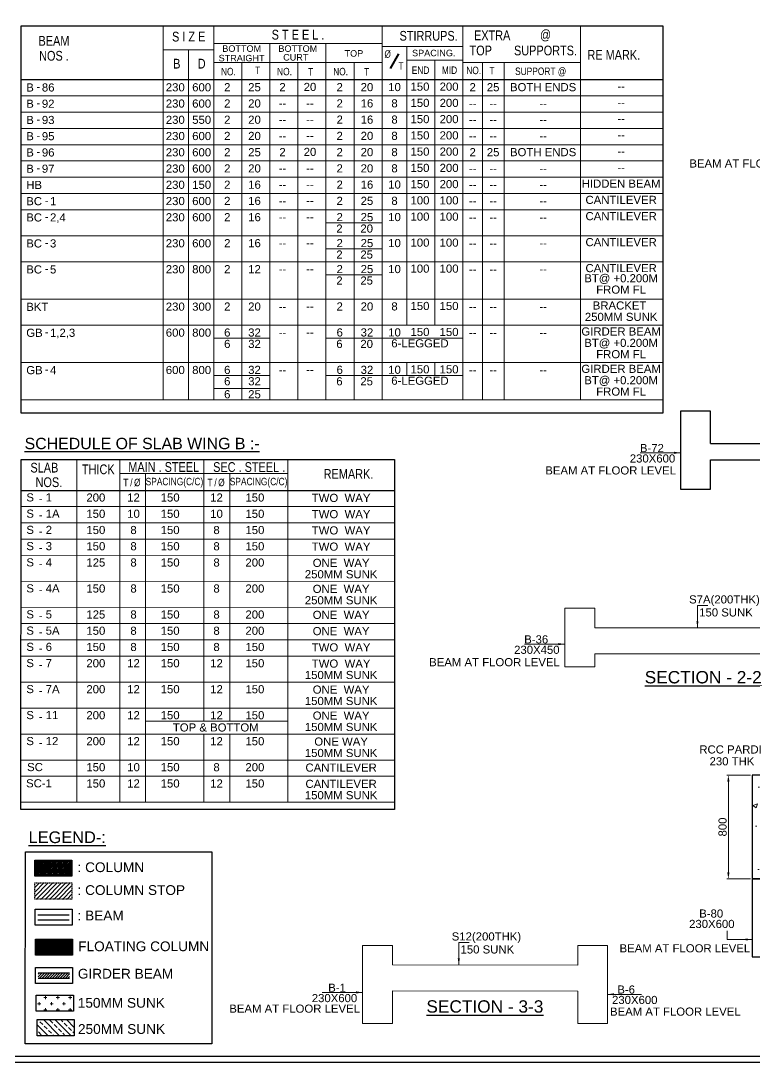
# Model space of a CAD drawing. Header units: millimetres. Extents: x 35733 to 152955, y -156650 to 54280.
# Drawn here: x 68328 to 90878, y 0 to 32048 of the extents above; entities that cross this region are included whole.
import ezdxf
from ezdxf.enums import TextEntityAlignment as Align

# ---------------------------------------------------------------- set-up
doc = ezdxf.new("R2010")
doc.units = ezdxf.units.MM
doc.header["$LTSCALE"] = 100
doc.linetypes.add('Hidden', pattern=[4, 2, -2])
for name, color, linetype, lineweight in [('300mm SUNK', 251, 'Continuous', 9), ('BEAM', 191, 'Continuous', 20), ('COL HATCH', 67, 'Continuous', 25), ('COLUMN', 84, 'Continuous', 30), ('CONCRETE', 7, 'Continuous', 20), ('DIM', 8, 'Continuous', 13), ('DONUT', 2, 'Continuous', 20), ('GIRDER BEAM', 4, 'Continuous', 30), ('HATCH', 251, 'Continuous', 9), ('LINE- 1', 7, 'Continuous', 25), ('LINE- 2', 35, 'Continuous', 13), ('MAIN TEXT', 6, 'Continuous', 25), ('P.C.C HATCH', 8, 'Continuous', 20), ('REINF', 4, 'Continuous', 30), ('SUNK', 251, 'Continuous', 0), ('TEXT', 255, 'Continuous', 25), ('TXT', 7, 'Continuous', 20), ('void', 45, 'Continuous', 18)]:
    doc.layers.add(name, color=color, linetype=linetype, lineweight=lineweight)
doc.layers.add('beam sch. text', color=4, linetype='Continuous')
doc.layers.add('slab sch. text', color=4, linetype='Continuous')
doc.styles.add('ARIAL', font='arial.ttf')
doc.dimstyles.new('100', dxfattribs={"dimscale": 100, "dimtxt": 2.5, "dimasz": 2, "dimexe": 0.5, "dimexo": 0.5, "dimgap": 0.5, "dimtad": 1, "dimdec": 0, "dimzin": 3, "dimtxsty": 'ARIAL', "dimblk1": 'OBLIQUE', "dimblk2": 'OBLIQUE', "dimcen": 0, "dimdle": 1, "dimclrd": 256, "dimclre": 256, "dimclrt": 7, "dimazin": 3, "dimtfac": 1, "dimtdec": 0, "dimtmove": 0, "dimatfit": 3, "dimlwd": -1, "dimlwe": -1})
doc.dimstyles.new('SBC 25', dxfattribs={"dimscale": 25, "dimtxt": 2.5, "dimasz": 2, "dimexe": 0.5, "dimexo": 0.5, "dimgap": 0.5, "dimtad": 1, "dimdec": 0, "dimzin": 3, "dimtxsty": 'ARIAL', "dimcen": 0, "dimdle": 1, "dimclrd": 256, "dimclre": 256, "dimclrt": 7, "dimazin": 3, "dimtfac": 1, "dimtdec": 0, "dimtmove": 0, "dimatfit": 3, "dimlwd": -1, "dimlwe": -1})
pattern_1 = [(50, (-191511.52, 52985.35), (358.6301, -31.37607), [37.5, -412.5]), (355, (-191511.52, 52985.35), (-69.3757, 376.0961), [30, -330]), (100.4514, (-191481.63, 52982.73), (289.2547, 344.7198), [31.8701, -350.57106]), (46.1842, (-191511.5, 53085.35), (533.6205, -82.7595), [56.25, -618.75]), (96.6356, (-191467.05, 53078.45), (467.3314, 487.059), [47.8051, -525.8565]), (351.1842, (-191511.5, 53085.35), (467.331, 487.0593), [45, -495]), (21, (-191461.52, 53060.35), (298.45353, -201.30945), [37.5, -412.5]), (326, (-191461.52, 53060.35), (121.65767, 362.575), [30, -330]), (71.4514, (-191436.65, 53043.57), (420.1113, 161.26525), [31.8701, -350.57106]), (37.5, (-191511.52, 52985.35), (6.07993, 166.44693), [0, -326, 0, -335, 0, -331.25]), (7.5, (-191511.52, 52985.35), (131.53477, 197.20586), [0, -191, 0, -318.5, 0, -126.25]), (327.5, (-191623.02, 52985.35), (266.91122, -11.27744), [0, -125, 0, -390, 0, -517.5]), (317.5, (-191673.02, 52985.35), (291.59308, 50.0525), [0, -162.5, 0, -259, 0, -367.5])]

# ---------------------------------------------------------------- blocks, each defined once
blk = doc.blocks.new('*D77')
at = {"layer": 'Defpoints', "color": 0, "transparency": 16777216}
for p in [(1457.3, 1400), (1457.3, 450), (1919.6, 450)]:
    blk.add_point(p, dxfattribs=at)
at = {"layer": 'DIM', "transparency": 16777216}
for p, q in [((1469.8, 1400), (1932.1, 1400)), ((1919.6, 1350), (1919.6, 500)), ((1469.8, 450), (1932.1, 450))]:
    blk.add_line(p, q, dxfattribs=at)
for points in [[(1927.9, 1350), (1911.2, 1350), (1919.6, 1400)], [(1911.2, 500), (1927.9, 500), (1919.6, 450)]]:
    blk.add_solid(points, dxfattribs=at)
at = {"layer": 'DIM', "color": 7, "transparency": 16777216, "insert": (1875.2, 925), "char_height": 62.5, "attachment_point": 5, "rotation": 90, "style": 'ARIAL'}
blk.add_mtext('\\A1;950', dxfattribs=at)
blk = doc.blocks.new('*D78')
at = {"layer": 'Defpoints', "color": 0, "transparency": 16777216}
for p in [(477.3, 1400), (295.1, 600), (477.3, 600)]:
    blk.add_point(p, dxfattribs=at)
at = {"layer": 'DIM', "transparency": 16777216}
for p, q in [((464.8, 1400), (282.6, 1400)), ((295.1, 1350), (295.1, 650)), ((464.8, 600), (282.6, 600))]:
    blk.add_line(p, q, dxfattribs=at)
for points in [[(303.5, 1350), (286.8, 1350), (295.1, 1400)], [(286.8, 650), (303.5, 650), (295.1, 600)]]:
    blk.add_solid(points, dxfattribs=at)
at = {"layer": 'DIM', "color": 7, "transparency": 16777216, "insert": (250.7, 1000), "char_height": 62.5, "attachment_point": 5, "rotation": 90, "style": 'ARIAL'}
blk.add_mtext('\\A1;800', dxfattribs=at)
blk = doc.blocks.new('*D79')
at = {"layer": 'Defpoints', "color": 0, "transparency": 16777216}
for p in [(4387.3, 1400), (4195.5, 600), (4387.3, 600)]:
    blk.add_point(p, dxfattribs=at)
at = {"layer": 'DIM', "transparency": 16777216}
for p, q in [((4374.8, 1400), (4183, 1400)), ((4195.5, 1350), (4195.5, 650)), ((4374.8, 600), (4183, 600))]:
    blk.add_line(p, q, dxfattribs=at)
for points in [[(4203.8, 1350), (4187.2, 1350), (4195.5, 1400)], [(4187.2, 650), (4203.8, 650), (4195.5, 600)]]:
    blk.add_solid(points, dxfattribs=at)
at = {"layer": 'DIM', "color": 7, "transparency": 16777216, "insert": (4151.1, 1000), "char_height": 62.5, "attachment_point": 5, "rotation": 90, "style": 'ARIAL'}
blk.add_mtext('\\A1;800', dxfattribs=at)
blk = doc.blocks.new('_Oblique')
at = {"color": 0, "linetype": 'ByBlock', "lineweight": -2}
blk.add_line((-0.5, -0.5), (0.5, 0.5), dxfattribs=at)
blk = doc.blocks.new('*D81')
at = {"layer": 'Defpoints', "color": 0, "transparency": 16777216}
for p in [(2308.5, 1508.9), (2308.5, 558.9), (2463.9, 558.9)]:
    blk.add_point(p, dxfattribs=at)
at = {"layer": 'DIM', "transparency": 16777216}
for p, q in [((2321, 1508.9), (2476.4, 1508.9)), ((2463.9, 1458.9), (2463.9, 608.9)), ((2321, 558.9), (2476.4, 558.9))]:
    blk.add_line(p, q, dxfattribs=at)
for points in [[(2472.2, 1458.9), (2455.6, 1458.9), (2463.9, 1508.9)], [(2455.6, 608.9), (2472.2, 608.9), (2463.9, 558.9)]]:
    blk.add_solid(points, dxfattribs=at)
at = {"layer": 'DIM', "color": 7, "transparency": 16777216, "insert": (2419.5, 1033.9), "char_height": 62.5, "attachment_point": 5, "rotation": 90, "style": 'ARIAL'}
blk.add_mtext('\\A1;950', dxfattribs=at)
blk = doc.blocks.new('*D82')
at = {"layer": 'Defpoints', "color": 0, "transparency": 16777216}
for p in [(4192.5, 1508.9), (4021.7, 708.9), (4192.5, 708.9)]:
    blk.add_point(p, dxfattribs=at)
at = {"layer": 'DIM', "transparency": 16777216}
for p, q in [((4180, 1508.9), (4009.2, 1508.9)), ((4021.7, 1458.9), (4021.7, 758.9)), ((4180, 708.9), (4009.2, 708.9))]:
    blk.add_line(p, q, dxfattribs=at)
for points in [[(4030, 1458.9), (4013.4, 1458.9), (4021.7, 1508.9)], [(4013.4, 758.9), (4030, 758.9), (4021.7, 708.9)]]:
    blk.add_solid(points, dxfattribs=at)
at = {"layer": 'DIM', "color": 7, "transparency": 16777216, "insert": (3977.3, 1108.9), "char_height": 62.5, "attachment_point": 5, "rotation": 90, "style": 'ARIAL'}
blk.add_mtext('\\A1;800', dxfattribs=at)
blk = doc.blocks.new('G$CEE0D23ED')
at = {"layer": 'CONCRETE', "elevation": -0.5}
for points in [[(613.9, 455.7), (613.9, 605.7), (383.9, 605.7), (383.9, 155.7), (613.9, 155.7), (613.9, 255.7)], [(2443.9, 455.7), (2443.9, 605.7), (2673.9, 605.7), (2673.9, 5.7), (2443.9, 5.7), (2443.9, 255.7)], [(613.9, 455.7), (2443.9, 455.7)], [(613.9, 255.7), (2443.9, 255.7)]]:
    blk.add_lwpolyline(points, dxfattribs=at)
at = {"layer": 'MAIN TEXT', "style": 'ARIAL'}
blk.add_text('%%USECTION - 2-2', height=95, rotation=0.00358, dxfattribs=at).set_placement((1447, 75.7), align=Align.MIDDLE)
at = {"layer": 'TEXT', "char_height": 62.5, "attachment_point": 3, "style": 'ARIAL'}
for s, insert, width in [('S7A(200THK)', (1882.1, 705.5, -0.5), 640.518), ('150 SUNK', (1828.3, 605.5, -0.5), 640.518), ('B-36', (255.5, 397.9, -0.5), 640.518), ('230X450', (342.8, 317.9, -0.5), 640.518), ('B-37', (2969.8, 273.9, -0.5), 640.518), ('BEAM AT FLOOR LEVEL', (344.6, 222.5, -0.5), 1007.879), ('230X600', (3057.1, 193.9, -0.5), 640.518), ('BEAM AT FLOOR LEVEL', (3690.3, 102.6, -0.5), 1007.879)]:
    blk.add_mtext(s, dxfattribs=dict(at, insert=insert, width=width))
at = {"layer": 'DIM'}
for points in [[(1402.8, 455.7, -0.5), (1402.8, 627.5, -0.5), (1482.4, 627.5, -0.5)], [(383.9, 330.1, -0.5), (73.2, 330.1, -0.5)], [(2673.9, 205.7, -0.5), (2934, 205.7, -0.5)]]:
    blk.add_leader(points, dimstyle='SBC 25', override={"dimscale": 25, "dimtxt": 2.5, "dimasz": 2, "dimgap": 0.5, "dimtad": 1, "dimtxsty": 'ARIAL', "dimclrd": 256, "dimlwd": -1}, dxfattribs=at)
blk = doc.blocks.new('G$CFBA29044')
at = {"layer": 'CONCRETE'}
for points in [[(613.9, 452.1), (613.9, 600.5), (383.9, 600.5), (383.9, 0.5), (613.9, 0.5), (613.9, 252.1)], [(2037.9, 250), (2037.9, 0), (2267.9, 0), (2267.9, 600), (2037.9, 600), (2037.9, 450)], [(613.9, 452.1), (2037.9, 450)], [(613.6, 252.1), (2037.9, 250)]]:
    blk.add_lwpolyline(points, dxfattribs=at)
at = {"layer": 'MAIN TEXT', "style": 'ARIAL'}
blk.add_text('%%USECTION - 3-3', height=95, rotation=0.00358, dxfattribs=at).set_placement((1324.2, 131.1), align=Align.MIDDLE)
at = {"layer": 'TEXT', "char_height": 62.5, "attachment_point": 3, "style": 'ARIAL'}
for s, insert, width in [('S12(200THK)', (1603, 701.2), 640.518), ('150 SUNK', (1549.2, 601.1), 640.518), ('B-1', (255.5, 306.7, 0), 640.518), ('B-6', (2478.2, 292.7, 0), 640.518), ('230X600', (342.8, 226.7, 0), 640.518), ('230X600', (2651.1, 212.7, 0), 640.518), ('BEAM AT FLOOR LEVEL', (363.6, 145.6), 1029.82), ('BEAM AT FLOOR LEVEL', (3290.3, 122.7), 1029.82)]:
    blk.add_mtext(s, dxfattribs=dict(at, insert=insert, width=width))
at = {"layer": 'DIM'}
for points in [[(1123.7, 451.4), (1123.7, 623.2), (1203.3, 623.2)], [(383.9, 239), (73.2, 239)], [(2267.9, 224.4), (2528, 224.4)]]:
    blk.add_leader(points, dimstyle='SBC 25', override={"dimscale": 25, "dimtxt": 2.5, "dimasz": 2, "dimgap": 0.5, "dimtad": 1, "dimtxsty": 'ARIAL', "dimclrd": 256, "dimlwd": -1}, dxfattribs=at)
blk = doc.blocks.new('G$C651BBAFB')
at = {"layer": 'P.C.C HATCH'}
h = blk.add_hatch(dxfattribs=at)
h.set_pattern_fill('AR-CONC', color=256, scale=50, style=0)
h.set_pattern_definition(pattern_1)
h.paths.add_polyline_path([(707.3, 600), (707.3, 1400), (477.3, 1400), (477.3, 600)], is_closed=False)
h = blk.add_hatch(dxfattribs=at)
h.set_pattern_fill('AR-CONC', color=256, scale=50, style=0)
h.set_pattern_definition(pattern_1)
h.paths.add_polyline_path([(4617.3, 600), (4617.3, 1400), (4387.3, 1400), (4387.3, 600)], is_closed=False)
for points in [[(477.3, 600), (707.3, 600), (707.3, 1400), (477.3, 1400)], [(4387.3, 600), (4617.3, 600), (4617.3, 1400), (4387.3, 1400)]]:
    blk.add_lwpolyline(points, close=True)
for points in [[(1457.3, 450), (1457.3, 1400), (1307.3, 1400), (1307.3, 450)], [(707.3, 450), (707.3, 600), (477.3, 600), (477.3, 0), (707.3, 0), (707.3, 250)], [(4387.3, 250), (4387.3, 0), (4617.3, 0), (4617.3, 600), (4387.3, 600), (4387.3, 450)], [(707.3, 450), (1307.3, 450)], [(1457.3, 450), (4387.3, 450)], [(707.3, 250), (1307.3, 250)], [(707.3, 250), (4387.3, 250)]]:
    blk.add_lwpolyline(points)
at = {"layer": 'DONUT', "const_width": 13}
for points in [[(1342.2, 1356.8, 1), (1347.4, 1368.2, 1)], [(1417.2, 1356.8, 1), (1422.4, 1368.2, 1)], [(1342.2, 1206.8, 1), (1347.4, 1218.2, 1)], [(1417.2, 1206.8, 1), (1422.4, 1218.2, 1)], [(1342.2, 1056.8, 1), (1347.4, 1068.2, 1)], [(1417.2, 1056.8, 1), (1422.4, 1068.2, 1)], [(1342.2, 906.8, 1), (1347.4, 918.2, 1)], [(1417.2, 906.8, 1), (1422.4, 918.2, 1)], [(1342.2, 756.8, 1), (1347.4, 768.2, 1)], [(1417.2, 756.8, 1), (1422.4, 768.2, 1)], [(1342.2, 606.8, 1), (1347.4, 618.2, 1)], [(1417.2, 606.8, 1), (1422.4, 618.2, 1)], [(1342.2, 456.8, 1), (1347.4, 468.2, 1)], [(1417.2, 456.8, 1), (1422.4, 468.2, 1)]]:
    blk.add_lwpolyline(points, format="xyb", close=True, dxfattribs=at)
at = {"layer": 'REINF'}
for p, q in [((1332.3, 300), (1332.3, 1362.5)), ((1344.8, 1375), (1419.8, 1375)), ((1432.3, 1362.5), (1432.3, 300)), ((1032.3, 300), (1332.3, 300)), ((1432.3, 300), (1732.3, 300))]:
    blk.add_line(p, q, dxfattribs=at)
for centre, start, end in [((1344.8, 1362.5), 90, 180), ((1419.8, 1362.5), 0, 90)]:
    blk.add_arc(centre, 12.5, start, end, dxfattribs=at)
at = {"layer": 'TEXT', "elevation": 0}
blk.add_lwpolyline([(2981.2, 901.4), (3242.1, 901.4), (3242.1, 793.5), (2981.2, 793.5)], close=True, dxfattribs=at)
at = {"layer": 'MAIN TEXT', "style": 'ARIAL'}
blk.add_text('%%USECTION - 5-5', height=95, rotation=0.00358, dxfattribs=at).set_placement((2636.8, 123.1, 1.1), align=Align.MIDDLE)
at = {"layer": 'TEXT', "style": 'ARIAL'}
for s, p in [('8T@150C\\C', (1591.6, 1313.8)), ('10T@150C\\C', (1548.5, 1039.7))]:
    blk.add_text(s, height=62.5, dxfattribs=at).set_placement(p)
at = {"layer": 'TEXT', "char_height": 62.5, "style": 'ARIAL'}
for s, insert, width, attachment_point in [('PARDI', (1718.8, 1691.5, 0), 640.518, 3), ('RCC PARDI', (552, 1628), 640.518, 3), ('150 THK', (1783, 1605.9, 0), 640.518, 3), ('RCC PARDI', (4462, 1628), 640.518, 3), ('230 THK', (495.1, 1536.8), 550.554, 3), ('230 THK', (4405.1, 1536.8), 550.554, 3), ('POOL', (3230, 884.8), 640.518, 3), ('S11(200thk)', (1224.9, 762.1, 0), 640.518, 3), ('S11(200thk)', (2540.1, 762.1, 0), 640.518, 3), ('150mm SUNK ', (1287.9, 667.1, 0), 640.518, 3), ('150mm SUNK ', (2657.4, 667.1, 0), 640.518, 3), ('B-80', (255.5, 365.5, 0), 640.518, 3), ('B-85', (4773.6, 320.2, 0), 640.518, 1), ('230X600', (342.8, 285.5, 0), 640.518, 3), ('230X600', (4686.3, 228.9, 0), 640.518, 1), ('BEAM AT FLOOR LEVEL', (462.9, 97.9), 1005.772, 3), ('BEAM AT FLOOR LEVEL', (5665.2, 143.9), 1005.772, 3)]:
    blk.add_mtext(s, dxfattribs=dict(at, insert=insert, width=width, attachment_point=attachment_point))
at = {"layer": 'DIM'}
for p1, p2, distance, picture, middle in [((477.3, 1400), (477.3, 600), -182.1, '*D78', (250.7, 1000)), ((4387.3, 1400), (4387.3, 600), -191.8, '*D79', (4151.1, 1000))]:
    dim = blk.add_aligned_dim(p1=p1, p2=p2, distance=distance, dimstyle='SBC 25', override={"dimtxsty": 'ARIAL'}, dxfattribs=at)
    dim.commit()
    dim.dimension.update_dxf_attribs({"geometry": picture, "text_midpoint": middle})
dim = blk.add_linear_dim(base=(1919.6, 450), p1=(1457.3, 1400), p2=(1457.3, 450), angle=90, dimstyle='SBC 25', override={"dimtxsty": 'ARIAL'}, dxfattribs=at)
dim.commit()
dim.dimension.update_dxf_attribs({"geometry": '*D77', "text_midpoint": (1875.2, 925)})
for points in [[(1435.6, 1400), (1435.6, 1619.2), (1511.6, 1619.2)], [(620.8, 1400), (620.8, 1578.9), (574, 1578.9)], [(4530.8, 1400), (4530.8, 1578.9), (4484, 1578.9)], [(1344.8, 1212.5), (1585.2, 1362.5)], [(1419.8, 1362.5), (1585.2, 1362.5)], [(1332.3, 1008.3), (1492, 1083.1)], [(1432.3, 993.5), (1492, 1083.1), (1541, 1083.1)], [(729.7, 450), (729.7, 680.4), (928.5, 680.4)], [(2099.2, 450), (2099.2, 680.4), (2298, 680.4)], [(4617.3, 248.6), (5017.6, 248.6)], [(477.3, 134.6), (284.7, 134.6), (284.7, 200.1)]]:
    blk.add_leader(points, dimstyle='SBC 25', dxfattribs=at)
blk = doc.blocks.new('G$C2CCBA1FC')
at = {"elevation": 0}
for points in [[(2456, 2696), (2456, 3696), (1536, 3696), (1536, 1296), (2456, 1296), (2456, 2196)], [(16856, 2196), (16856, 1296), (17776, 1296), (17776, 3696), (16856, 3696), (16856, 2196)], [(2456, 2696), (9936, 2696)], [(9936, 2196), (9936, 1496), (10856, 1496), (10856, 2696)], [(10856, 2696), (9936, 2696)], [(2456, 2196), (9936, 2196)]]:
    blk.add_lwpolyline(points, dxfattribs=at)
at = {"layer": 'void'}
for p, q in [((10856, 2196, 0), (16856, 2696, 0)), ((16856, 2196, 0), (10856, 2696, 0)), ((10856, 2696, 0), (16856, 2696, 0)), ((10856, 2196, 0), (16856, 2196, 0))]:
    blk.add_line(p, q, dxfattribs=at)
at = {"layer": 'MAIN TEXT', "style": 'ARIAL'}
blk.add_text('%%USECTION - 7-7', height=380, rotation=0.0036, dxfattribs=at).set_placement((5854, 1066), align=Align.MIDDLE)
at = {"layer": 'TEXT', "char_height": 250, "attachment_point": 3, "style": 'ARIAL'}
for s, insert, width in [('S4(125THK)', (6817, 3695, 0), 2562.07), ('250 SUNK', (6602, 3295, 0), 2562.07), ('B-72', (1022, 2685, 0), 2562.07), ('B-77', (18617, 2681, 0), 2562.07), ('230X600', (1371, 2365, 0), 2562.07), ('230X600', (19308, 2332, 0), 2562.07), ('BEAM AT FLOOR LEVEL', (1392, 1997), 4022.77), ('B-74', (9422, 2033, 0), 2562.07), ('230X300', (9771, 1713, 0), 2562.07), ('CUT OUT', (15527, 1857, 0), 2562.07), ('BEAM AT FLOOR LEVEL', (21988, 1824), 4022.77), ('BEAM AT FLOOR LEVEL', (12219, 1306), 4022.77)]:
    blk.add_mtext(s, dxfattribs=dict(at, insert=insert, width=width))
at = {"layer": 'DIM'}
for points in [[(4900, 2696, 0), (4900, 3383, 0), (5218, 3383, 0)], [(1536, 2414, 0), (293, 2414, 0)], [(13856, 2446, 0), (13856, 1474, 0), (14516, 1474, 0)], [(17776, 2379, 0), (18816, 2379, 0)], [(9936, 1762, 0), (8693, 1762, 0)]]:
    blk.add_leader(points, dimstyle='100', dxfattribs=at)
blk = doc.blocks.new('G$C15483E95')
at = {"layer": 'P.C.C HATCH'}
h = blk.add_hatch(dxfattribs=at)
h.set_pattern_fill('AR-CONC', color=256, style=0)
h.set_pattern_definition([(50, (-2667374.38, 1492834.32), (182.184669, -15.9390855), [19.05, -209.55]), (355, (-2667374.38, 1492834.32), (-35.243421, 191.056845), [15.24, -167.640584]), (100.451445, (-2667359.2, 1492832.99), (146.941247, 175.117752), [16.190009, -178.090245]), (46.1842, (-2667374.38, 1492885.12), (271.079041, -42.042328), [28.575, -314.325]), (96.635558, (-2667351.8, 1492881.6), (237.404134, 247.426125), [24.285023, -267.135608]), (351.184151, (-2667374.38, 1492885.12), (237.404134, 247.426125), [22.859967, -251.459732]), (21, (-2667348.98, 1492872.42), (151.614391, -102.265198), [19.05, -209.55]), (326, (-2667348.98, 1492872.42), (61.802028, 184.187966), [15.24, -167.64]), (71.451445, (-2667336.34, 1492863.9), (213.416419, 81.922769), [16.190009, -178.089938]), (37.5, (-2667374.38, 1492834.315), (3.0886033, 84.5550389), [0, -165.608, 0, -170.18, 0, -168.275]), (7.5, (-2667374.38, 1492834.315), (66.8196625, 100.1805748), [0, -97.028, 0, -161.798, 0, -64.135]), (327.5, (-2667431.02, 1492834.315), (135.5905952, -5.728744), [0, -63.5, 0, -198.12, 0, -262.89]), (317.5, (-2667456.42, 1492834.32), (148.1291814, 25.426491), [0, -82.55, 0, -131.572, 0, -186.69])])
h.paths.add_polyline_path([(4422.5, 1508.9), (4192.5, 1508.9), (4192.5, 708.9), (4422.5, 708.9)], is_closed=False)
for points in [[(2308.5, 558.9), (2308.5, 1508.9), (2158.5, 1508.9), (2158.5, 558.9)], [(1242.5, 558.9), (1242.5, 708.9), (1012.5, 708.9), (1012.5, 258.9), (1242.5, 258.9), (1242.5, 358.9)], [(4192.5, 358.9), (4192.5, 108.9), (4422.5, 108.9), (4422.5, 708.9), (4192.5, 708.9), (4192.5, 558.9)], [(1242.5, 558.9), (2158.5, 558.9)], [(2308.5, 558.9), (2532.5, 558.9)], [(2308.5, 558.9), (4192.5, 558.9)], [(1242.5, 358.9), (2532.5, 358.9)], [(2532.5, 358.9), (2532.5, 108.9), (2762.5, 108.9), (2762.5, 358.9)], [(2762.5, 358.9), (4192.5, 358.9)]]:
    blk.add_lwpolyline(points)
blk.add_lwpolyline([(4192.5, 708.9), (4422.5, 708.9), (4422.5, 1508.9), (4192.5, 1508.9)], close=True)
at = {"layer": 'CONCRETE'}
blk.add_lwpolyline([(3086.8, 1179.1), (3342.9, 1179.1), (3342.9, 1089.9), (3086.8, 1089.9)], close=True, dxfattribs=at)
at = {"layer": 'DONUT', "const_width": 13}
for points in [[(2193.4, 1465.7, 1), (2198.6, 1477.1, 1)], [(2268.4, 1465.7, 1), (2273.6, 1477.1, 1)], [(2193.4, 1315.7, 1), (2198.6, 1327.1, 1)], [(2268.4, 1315.7, 1), (2273.6, 1327.1, 1)], [(2193.4, 1165.7, 1), (2198.6, 1177.1, 1)], [(2268.4, 1165.7, 1), (2273.6, 1177.1, 1)], [(2193.4, 1015.7, 1), (2198.6, 1027.1, 1)], [(2268.4, 1015.7, 1), (2273.6, 1027.1, 1)], [(2193.4, 865.7, 1), (2198.6, 877.1, 1)], [(2268.4, 865.7, 1), (2273.6, 877.1, 1)], [(2193.4, 715.7, 1), (2198.6, 727.1, 1)], [(2268.4, 715.7, 1), (2273.6, 727.1, 1)], [(2193.4, 565.7, 1), (2198.6, 577.1, 1)], [(2268.4, 565.7, 1), (2273.6, 577.1, 1)]]:
    blk.add_lwpolyline(points, format="xyb", close=True, dxfattribs=at)
at = {"layer": 'REINF'}
for p, q in [((2183.5, 408.9), (2183.5, 1471.4)), ((2196, 1483.9), (2271, 1483.9)), ((2283.5, 1471.4), (2283.5, 408.9)), ((1883.5, 408.9), (2183.5, 408.9)), ((2283.5, 408.9), (2583.5, 408.9))]:
    blk.add_line(p, q, dxfattribs=at)
for centre, start, end in [((2196, 1471.4), 90, 180), ((2271, 1471.4), 0, 90)]:
    blk.add_arc(centre, 12.5, start, end, dxfattribs=at)
at = {"layer": 'MAIN TEXT', "style": 'ARIAL'}
blk.add_text('%%USECTION - 4-4', height=95, rotation=0.00358, dxfattribs=at).set_placement((3365.1, 75.7), align=Align.MIDDLE)
at = {"layer": 'TEXT', "style": 'ARIAL'}
for s, p in [('8T@150C\\C', (1537.4, 1422.6)), ('10T@150C\\C', (1526, 1148.6))]:
    blk.add_text(s, height=62.5, dxfattribs=at).set_placement(p)
at = {"layer": 'TEXT', "char_height": 62.5, "attachment_point": 3, "style": 'ARIAL'}
for s, insert, width in [('BEAM PARDI', (2666.8, 1800.4, 0), 1344.247), ('150 THK', (2574.6, 1714.8, 0), 640.518), ('RCC PARDI', (4086.3, 1373.9), 1344.247), ('230 THK', (4038, 1273.6), 1344.247), ('POOL', (3336.8, 1169.9), 640.518), ('S11(200THK)', (1923.7, 808.7), 640.518), ('S11(200THK)', (3721.5, 808.7), 640.518), ('150 SUNK', (1869.8, 708.6), 640.518), ('150 SUNK', (3667.7, 708.6), 640.518), ('B-41', (884.1, 514, 0), 640.518), ('230X450', (971.3, 434, 0), 640.518), ('BEAM AT FLOOR LEVEL', (994.9, 352.1), 1344.247), ('B-44', (2404.1, 252.4, 0), 640.518), ('B-47', (4654.2, 316.8, 0), 640.518), ('230X450', (2491.3, 172.4, 0), 640.518), ('230X600', (4805.6, 232.9, 0), 640.518), ('BEAM AT FLOOR LEVEL', (5456.2, 141.4), 1344.247), ('BEAM AT FLOOR LEVEL', (2540.8, 71.8), 1344.247)]:
    blk.add_mtext(s, dxfattribs=dict(at, insert=insert, width=width))
at = {"layer": 'DIM'}
for p1, p2, distance, picture, middle in [((2308.5, 1508.9), (2308.5, 558.9), 155.4, '*D81', (2419.5, 1033.9)), ((4192.5, 1508.9), (4192.5, 708.9), -170.8, '*D82', (3977.3, 1108.9))]:
    dim = blk.add_aligned_dim(p1=p1, p2=p2, distance=distance, dimstyle='SBC 25', override={"dimtxsty": 'ARIAL'}, dxfattribs=at)
    dim.commit()
    dim.dimension.update_dxf_attribs({"geometry": picture, "text_midpoint": middle})
for points in [[(2227.1, 1508.9), (2227.1, 1728.1), (2303.2, 1728.1)], [(2196, 1471.4), (2030.5, 1471.4)], [(2271, 1321.4), (2030.5, 1471.4)], [(2183.5, 1102.3), (2123.8, 1191.9), (2074.7, 1191.9)]]:
    blk.add_leader(points, dimstyle='SBC 25', dxfattribs=at)
for points in [[(4192.5, 1293.6), (3660.8, 1293.6)], [(1444.3, 558.8), (1444.3, 730.7), (1523.9, 730.7)], [(3242.2, 558.8), (3242.2, 730.7), (3321.7, 730.7)], [(1012.5, 446.2), (701.7, 446.2)], [(4422.5, 244.7), (4682.6, 244.7)], [(2532.5, 184.6), (2221.7, 184.6)]]:
    blk.add_leader(points, dimstyle='SBC 25', override={"dimscale": 25, "dimtxt": 2.5, "dimasz": 2, "dimgap": 0.5, "dimtad": 1, "dimtxsty": 'ARIAL', "dimclrd": 256, "dimlwd": -1}, dxfattribs=at)

msp = doc.modelspace()

# ---------------------------------------------------------------- hatches: boundary and pattern name
at = {"layer": '300mm SUNK'}
h = msp.add_hatch(dxfattribs=at)
h.set_pattern_fill('ANSI33', color=256, scale=1000, angle=180, style=0)
h.set_pattern_definition([(135, (2552668.4, -1698862.3), (176.776695, 176.776695), []), (135, (2552491.64, -1698862.3), (176.776695, 176.776695), [125, -62.5])])
h.paths.add_polyline_path([(68827.8, 1310.2), (69968.6, 1310.2), (69968.6, 815.5), (68827.8, 815.5)])
at = {"layer": 'COL HATCH'}
h = msp.add_hatch(dxfattribs=at)
h.set_pattern_fill('ANSI31', color=256, scale=10, angle=2.03111)
h.set_pattern_definition([(47.0311127, (-360327.312, -522982.36), (-23.2322348, 21.6408356), [])])
h.paths.add_polyline_path([(68759.2, 5723.6), (69900, 5723.6), (69900, 6218.3), (68759.2, 6218.3)])
at = {"layer": 'COL HATCH', "ltscale": 0.001}
h = msp.add_hatch(dxfattribs=at)
h.set_pattern_fill('ANSI31', color=99, scale=30, style=0)
h.set_pattern_definition([(45, (-2887552.92, -46860.27), (-67.351921, 67.351921), [])])
h.paths.add_polyline_path([(68759.2, 5021.2), (69900, 5021.2), (69900, 5515.8), (68759.2, 5515.8)])
at = {"layer": 'COL HATCH'}
h = msp.add_hatch(dxfattribs=at)
h.set_pattern_fill('ANSI31', color=256, scale=120)
h.set_pattern_definition([(45, (-506521.61, -54608.09), (-10.6066017, 10.6066017), [])])
h.paths.add_polyline_path([(68779.7, 3785.2), (69920.5, 3785.2), (69920.5, 3290.6), (68779.7, 3290.6)])
at = {"layer": 'HATCH'}
h = msp.add_hatch(dxfattribs=at)
h.set_pattern_fill('CROSS', color=256, scale=30, style=0)
h.set_pattern_definition([(0, (-556376.69, -1859004.15), (190.5, 190.5), [95.25, -285.75]), (90, (-556329.06, -1859051.77), (-190.5, 190.5), [95.25, -285.75])])
h.paths.add_polyline_path([(68801, 2066.5), (69941.8, 2066.5), (69941.8, 1571.8), (68801, 1571.8)])
at = {"layer": 'SUNK'}
h = msp.add_hatch(dxfattribs=at)
h.set_pattern_fill('ANSI31', color=256, scale=450)
h.set_pattern_definition([(45, (-246285.87, 25006.33), (-39.774756, 39.774756), [])])
h.paths.add_polyline_path([(68860.7, 2748), (68860.7, 2586.5), (69825.7, 2586.5), (69825.7, 2748)])

# ---------------------------------------------------------------- linework, layer by layer
at = {"color": 5}
msp.add_lwpolyline([(123434.4, 0), (123434.4, 53630.7), (47323, 53630.7), (47323, 0)], close=True, dxfattribs=at)
at = {"color": 6}
msp.add_lwpolyline([(123254.4, 180), (123254.4, 53450.8), (47503, 53450.8), (47503, 180)], close=True, dxfattribs=at)
at = {"color": 252}
msp.add_lwpolyline([(68470.5, 6470.5), (74204.5, 6470.5), (74196.1, 559.7), (68462.2, 559.7)], close=True, dxfattribs=at)
at = {"layer": 'BEAM', "lineweight": -2}
for p, q in [((68851, 4538.5), (69816, 4538.5)), ((68851, 4376.9), (69816, 4376.9))]:
    msp.add_line(p, q, dxfattribs=at)
at = {"layer": 'COLUMN'}
msp.add_lwpolyline([(68759.2, 6218.3), (69900, 6218.3), (69900, 5723.6), (68759.2, 5723.6)], close=True, dxfattribs=at)
at = {"layer": 'COLUMN', "linetype": 'Hidden', "ltscale": 0.1}
msp.add_lwpolyline([(68759.2, 5515.8), (69900, 5515.8), (69900, 5021.2), (68759.2, 5021.2)], close=True, dxfattribs=at)
at = {"layer": 'COLUMN', "color": 2}
for points in [[(68770, 4707), (69910.8, 4707), (69910.8, 4212.4), (68770, 4212.4)], [(68779.7, 3785.2), (69920.5, 3785.2), (69920.5, 3290.6), (68779.7, 3290.6)], [(68779.7, 2913.2), (69920.5, 2913.2), (69920.5, 2418.6), (68779.7, 2418.6)], [(68801, 2066.5), (69941.8, 2066.5), (69941.8, 1571.8), (68801, 1571.8)], [(68827.8, 1310.2), (69968.6, 1310.2), (69968.6, 815.5), (68827.8, 815.5)]]:
    msp.add_lwpolyline(points, close=True, dxfattribs=at)
at = {"layer": 'GIRDER BEAM', "color": 4, "lineweight": 30}
for p, q in [((68860.7, 2748), (69825.7, 2748)), ((68860.7, 2586.5), (69825.7, 2586.5))]:
    msp.add_line(p, q, dxfattribs=at)
at = {"layer": 'LINE- 1', "lineweight": 40}
msp.add_line((79944.4, 31034.9), (79681.6, 30577.1), dxfattribs=at)
at = {"layer": 'LINE- 1'}
for p, q in [((88072.1, 30236), (68332.5, 30236)), ((68332.5, 17598.7), (79818.7, 17598.1))]:
    msp.add_line(p, q, dxfattribs=at)
for points in [[(68332.5, 31891.4), (88072.1, 31891.4), (88072.1, 19975.5), (68332.5, 19975.5)], [(68332.5, 18547.9), (79819.2, 18547.9), (79819.1, 7773.3), (68332.4, 7773.3)]]:
    msp.add_lwpolyline(points, close=True, dxfattribs=at)
at = {"layer": 'LINE- 2'}
for p, q in [((72707.8, 20386), (72707.8, 31891.4)), ((74260.3, 20386), (74260.3, 31891.4)), ((79435.3, 20386), (79435.3, 31891.4)), ((81922, 20386), (81922, 31891.4)), ((85535.5, 20386), (85535.5, 31891.4)), ((72698.3, 31156.2), (74272.2, 31156.2)), ((73484.1, 20386), (73484.1, 31156.2)), ((74272.2, 31350.6), (79435.3, 31350.6)), ((75985.3, 20386), (75985.3, 31350.6)), ((77710.3, 20386), (77710.3, 31350.6)), ((79435.3, 31256.2), (81922, 31256.2)), ((80202, 22686), (80202, 31256.2)), ((80202, 30837), (81922, 30837)), ((81062, 22686), (81062, 30837)), ((74272.2, 30765.7), (79435.3, 30765.7)), ((75122.8, 20386), (75122.8, 30765.7)), ((76847.8, 20386), (76847.8, 30765.7)), ((78572.8, 20386), (78572.8, 30765.7)), ((81922, 30765.7), (85535.5, 30765.7)), ((82525.8, 20386), (82525.8, 30765.7)), ((83186.2, 20386), (83186.2, 30765.7)), ((88072.1, 29736), (68332.5, 29736)), ((88072.1, 29236), (68332.5, 29236)), ((88072.1, 28736), (68332.5, 28736)), ((88072.1, 28236), (68332.5, 28236)), ((88072.1, 27736), (68332.5, 27736)), ((88072.1, 27236), (68332.5, 27236)), ((88072.1, 26736), (68332.5, 26736)), ((88072.1, 26236), (68332.5, 26236)), ((77710.3, 25836), (79435.3, 25836)), ((88072.1, 25436), (68332.5, 25436)), ((77710.3, 25036), (79435.3, 25036)), ((88072.1, 24636), (68332.5, 24636)), ((77710.3, 24236), (79435.3, 24236)), ((88072.1, 23486), (68332.5, 23486)), ((88072.1, 22686), (68332.5, 22686)), ((74260.3, 22286), (75985.3, 22286)), ((77710.3, 22286), (81922, 22286)), ((88072.1, 21536), (68332.5, 21536)), ((80202, 21136), (80202, 21536)), ((81062, 21136), (81062, 21536)), ((74260.3, 21136), (75985.3, 21136)), ((77710.3, 21136), (81922, 21136)), ((74260.3, 20736), (75985.3, 20736)), ((88072.1, 20386), (68332.5, 20386)), ((70047.7, 18547.9), (70047.7, 7998.6)), ((71368, 18547.9), (71368, 7998.5)), ((73955.4, 18547.3), (73955.4, 10498.4)), ((76542.8, 18547.9), (76542.8, 7998.3)), ((71368, 18120.1), (73955.4, 18119.5)), ((72163.3, 18118.9), (72163.3, 7998.5)), ((73955.4, 18119.5), (76521.6, 18119.5)), ((74750.7, 18119.5), (74750.7, 10498.4)), ((68332.4, 17098.7), (79818.6, 17098.1)), ((71368, 17198.4), (71368, 17198.4)), ((71368, 16698.4), (71368, 16698.4)), ((68332.4, 16598.7), (79818.6, 16598.1)), ((68332.4, 16098.7), (79818.6, 16098.1)), ((71368, 16198.4), (71368, 16198.4)), ((68332.4, 15598.7), (79818.6, 15598.1)), ((71367.9, 15698.4), (71367.9, 15698.4)), ((71368, 15198.4), (71368, 15198.4)), ((68332.3, 14798.7), (79818.5, 14798.1)), ((71368, 14398.4), (71368, 14398.4)), ((68332.3, 13998.7), (79818.5, 13998.1)), ((68332.3, 13498.7), (79818.5, 13498.1)), ((71367.8, 13598.4), (71367.8, 13598.4)), ((68332.3, 12998.7), (79818.5, 12998.1)), ((71367.8, 13098.4), (71367.8, 13098.4)), ((71368, 12598.4), (71368, 12598.4)), ((68332.4, 12498.7), (79818.6, 12498.1)), ((71368, 12098.4), (71368, 12098.4)), ((68332.4, 11698.7), (79818.6, 11698.1)), ((71367.9, 11298.4), (71367.9, 11298.4)), ((68332.3, 10898.7), (79818.5, 10898.1)), ((71367.9, 10498.4), (71367.9, 10498.4)), ((72163.3, 10498.4), (76542.8, 10498.4)), ((68332.3, 10098.7), (79818.5, 10098.1)), ((73955.4, 10098.4), (73955.4, 7998.4)), ((74750.7, 10098.4), (74750.7, 7998.4)), ((71368, 9698.4), (71368, 9698.4)), ((68332.3, 9298.7), (79818.5, 9298.1)), ((68332.3, 8798.7), (79818.5, 8798.1)), ((71368, 8898.4), (71368, 8898.4)), ((71368, 8098.4), (71368, 8098.4)), ((68332.4, 7998.7), (79818.6, 7998.1))]:
    msp.add_line(p, q, dxfattribs=at)

# ---------------------------------------------------------------- block references
at = {"xscale": 4, "yscale": 4, "zscale": 4}
for name, p in [('G$C15483E95', (88923.7, 26375.1)), ('G$CEE0D23ED', (83523, 11545.3, 2.2)), ('G$C651BBAFB', (88904.3, 3237.7, 0)), ('G$CFBA29044', (77300.9, 1190))]:
    msp.add_blockref(name, p, dxfattribs=at)
msp.add_blockref('G$C2CCBA1FC', (87080.3, 16340))

# ---------------------------------------------------------------- texts
at = {"layer": 'beam sch. text', "style": 'ARIAL'}
for s, p in [('86', (68974.1, 29997.7)), ('B', (68494.1, 29997.7)), ('-', (68810.2, 30021.9)), ('B', (68494.1, 29497.7)), ('-', (68810.2, 29521.9)), ('92', (68974.1, 29497.7)), ('B', (68494.1, 28997.7)), ('-', (68810.2, 29021.9)), ('93', (68974.1, 28997.7)), ('B', (68494.1, 28497.7)), ('95', (68974.1, 28497.7)), ('-', (68810.2, 28521.9)), ('B', (68494.1, 27997.7)), ('-', (68810.2, 28021.9)), ('96', (68974.1, 27997.7)), ('B', (68494.1, 27497.7)), ('97', (68974.1, 27497.7)), ('-', (68810.2, 27521.9)), ('HB', (68494.1, 26997.7)), ('BC', (68494.1, 26497.7)), ('1', (69224.1, 26497.7)), ('-', (69060.2, 26521.9)), ('BC', (68494.1, 25997.7)), ('-', (69060.2, 26021.9)), ('2,4', (69224.1, 25997.7)), ('BC', (68494.1, 25197.7)), ('3', (69224.1, 25197.7)), ('-', (69060.2, 25221.9)), ('BC', (68494.1, 24397.7)), ('-', (69060.2, 24421.9)), ('5', (69224.1, 24397.7)), ('BKT', (68494.1, 23247.7)), ('GB', (68494.1, 22447.7)), ('-', (69060.2, 22471.9)), ('1,2,3', (69224.1, 22447.7)), ('GB', (68494.1, 21297.7)), ('-', (69060.2, 21321.9)), ('4', (69224.1, 21297.7))]:
    msp.add_text(s, height=250, rotation=0.00358, dxfattribs=at).set_placement(p, align=Align.MIDDLE_LEFT)
for s, p in [('230', (73076.4, 30002.7)), ('600', (73887.3, 30002.7)), ('2', (74675.2, 30005.8)), ('25', (75512.6, 30005.8)), ('2', (76374.4, 30008.1)), ('20', (77218.9, 30013.9)), ('2', (78133.3, 30008.1)), ('20', (78971.3, 30008.1)), ('10', (79818.7, 30009.7)), ('150', (80600.9, 30023.1)), ('200', (81496.9, 30023.1)), ('2', (82223.7, 30005.8)), ('25', (82850.5, 30005.8)), ('BOTH ENDS', (84388.4, 30007.4)), ('--', (86787.1, 30038.2)), ('230', (73076.4, 29502.7)), ('600', (73887.3, 29502.7)), ('2', (74675.2, 29505.8)), ('20', (75512.6, 29505.8)), ('--', (76374.4, 29508.1)), ('--', (77218.9, 29513.9)), ('2', (78133.3, 29508.1)), ('16', (78971.3, 29508.1)), ('8', (79818.7, 29509.7)), ('150', (80600.9, 29523.1)), ('200', (81496.9, 29523.1)), ('--', (82223.7, 29505.8)), ('--', (82850.5, 29505.8)), ('--', (84388.4, 29507.4)), ('--', (86787.1, 29538.2)), ('230', (73076.4, 29002.7)), ('550', (73887.3, 29002.7)), ('2', (74675.2, 29005.8)), ('20', (75512.6, 29005.8)), ('--', (76374.4, 29008.1)), ('--', (77218.9, 29013.9)), ('2', (78133.3, 29008.1)), ('16', (78971.3, 29008.1)), ('8', (79818.7, 29009.7)), ('150', (80600.9, 29023.1)), ('200', (81496.9, 29023.1)), ('--', (82223.7, 29005.8)), ('--', (82850.5, 29005.8)), ('--', (84388.4, 29007.4)), ('--', (86787.1, 29038.2)), ('230', (73076.4, 28502.7)), ('600', (73887.3, 28502.7)), ('2', (74675.2, 28505.8)), ('20', (75512.6, 28505.8)), ('2', (78133.3, 28508.1)), ('20', (78971.3, 28508.1)), ('8', (79818.7, 28509.7)), ('150', (80600.9, 28523.1)), ('200', (81496.9, 28523.1)), ('--', (86787.1, 28538.2)), ('--', (76374.4, 28508.1)), ('--', (77218.9, 28513.9)), ('--', (82223.7, 28505.8)), ('--', (82850.5, 28505.8)), ('--', (84388.4, 28507.4)), ('230', (73076.4, 28002.7)), ('600', (73887.3, 28002.7)), ('2', (74675.2, 28005.8)), ('25', (75512.6, 28005.8)), ('2', (76374.4, 28008.1)), ('20', (77218.9, 28013.9)), ('2', (78133.3, 28008.1)), ('20', (78971.3, 28008.1)), ('8', (79818.7, 28009.7)), ('150', (80600.9, 28023.1)), ('200', (81496.9, 28023.1)), ('2', (82223.7, 28005.8)), ('25', (82850.5, 28005.8)), ('BOTH ENDS', (84388.4, 28007.4)), ('--', (86787.1, 28038.2)), ('230', (73076.4, 27502.7)), ('600', (73887.3, 27502.7)), ('2', (74675.2, 27505.8)), ('20', (75512.6, 27505.8)), ('2', (78133.3, 27508.1)), ('20', (78971.3, 27508.1)), ('8', (79818.7, 27509.7)), ('150', (80600.9, 27523.1)), ('200', (81496.9, 27523.1)), ('--', (76374.4, 27508.1)), ('--', (77218.9, 27513.9)), ('--', (82223.7, 27505.8)), ('--', (82850.5, 27505.8)), ('--', (84388.4, 27507.4)), ('--', (86787.1, 27538.2)), ('230', (73076.4, 27002.7)), ('150', (73887.3, 27002.7)), ('2', (74675.2, 27005.8)), ('16', (75512.6, 27005.8)), ('--', (76374.4, 27008.1)), ('--', (77218.9, 27013.9)), ('2', (78133.3, 27008.1)), ('16', (78971.3, 27008.1)), ('10', (79818.7, 27009.7)), ('150', (80600.9, 27023.1)), ('200', (81496.9, 27023.1)), ('--', (82223.7, 27005.8)), ('--', (82850.5, 27005.8)), ('--', (84388.4, 27007.4)), ('HIDDEN BEAM', (86787.1, 27038.2)), ('230', (73076.4, 26502.7)), ('600', (73887.3, 26502.7)), ('2', (74675.2, 26505.8)), ('16', (75512.6, 26505.8)), ('2', (78133.3, 26508.1)), ('25', (78971.3, 26508.1)), ('8', (79818.7, 26509.7)), ('100', (80600.9, 26523.1)), ('100', (81496.9, 26523.1)), ('CANTILEVER', (86787.1, 26538.2)), ('--', (76374.4, 26508.1)), ('--', (77218.9, 26513.9)), ('--', (82223.7, 26505.8)), ('--', (82850.5, 26505.8)), ('--', (84388.4, 26507.4)), ('230', (73076.4, 26002.7)), ('600', (73887.3, 26002.7)), ('2', (74675.2, 26005.8)), ('16', (75512.6, 26005.8)), ('--', (76374.4, 26008.1)), ('--', (77218.9, 26013.9)), ('2', (78133.3, 26008.1)), ('25', (78971.3, 26008.1)), ('10', (79818.7, 26009.7)), ('100', (80600.9, 26023.1)), ('100', (81496.9, 26023.1)), ('--', (82223.7, 26005.8)), ('--', (82850.5, 26005.8)), ('--', (84388.4, 26007.4)), ('CANTILEVER', (86787.1, 26038.2)), ('2', (78125.2, 25655.8)), ('20', (78962.6, 25655.8)), ('230', (73076.4, 25202.7)), ('600', (73887.3, 25202.7)), ('2', (74675.2, 25205.8)), ('16', (75512.6, 25205.8)), ('2', (78133.3, 25208.1)), ('25', (78971.3, 25208.1)), ('10', (79818.7, 25209.7)), ('100', (80600.9, 25223.1)), ('100', (81496.9, 25223.1)), ('CANTILEVER', (86787.1, 25238.2)), ('--', (76374.4, 25208.1)), ('--', (77218.9, 25213.9)), ('--', (82223.7, 25205.8)), ('--', (82850.5, 25205.8)), ('--', (84388.4, 25207.4)), ('2', (78125.2, 24855.8)), ('25', (78962.6, 24855.8)), ('230', (73076.4, 24402.7)), ('800', (73887.3, 24402.7)), ('2', (74675.2, 24405.8)), ('12', (75512.6, 24405.8)), ('--', (76374.4, 24408.1)), ('--', (77218.9, 24413.9)), ('2', (78133.3, 24408.1)), ('25', (78971.3, 24408.1)), ('10', (79818.7, 24409.7)), ('100', (80600.9, 24423.1)), ('100', (81496.9, 24423.1)), ('--', (82223.7, 24405.8)), ('--', (82850.5, 24405.8)), ('--', (84388.4, 24407.4)), ('CANTILEVER', (86787.1, 24438.2)), ('2', (78125.2, 24055.8)), ('25', (78962.6, 24055.8)), ('BT@ +0.200M', (86787.1, 24126.2)), ('FROM FL', (86787.1, 23776.2)), ('150', (80600.9, 23273.1)), ('150', (81496.9, 23273.1)), ('BRACKET ', (86787.1, 23288.2)), ('230', (73076.4, 23252.7)), ('300', (73887.3, 23252.7)), ('2', (74675.2, 23255.8)), ('20', (75512.6, 23255.8)), ('--', (76374.4, 23258.1)), ('--', (77218.9, 23263.9)), ('2', (78133.3, 23258.1)), ('20', (78971.3, 23258.1)), ('8', (79818.7, 23259.7)), ('--', (82223.7, 23255.8)), ('--', (82850.5, 23255.8)), ('--', (84388.4, 23257.4)), ('250MM SUNK', (86787.1, 22938.2)), ('600', (73076.4, 22452.7)), ('800', (73887.3, 22452.7)), ('6', (74675.2, 22455.8)), ('32', (75512.6, 22455.8)), ('--', (76374.4, 22458.1)), ('--', (77218.9, 22463.9)), ('6', (78133.3, 22458.1)), ('32', (78971.3, 22458.1)), ('10', (79818.7, 22459.7)), ('150', (80600.9, 22473.1)), ('150', (81496.9, 22473.1)), ('--', (82223.7, 22455.8)), ('--', (82850.5, 22455.8)), ('--', (84388.4, 22457.4)), ('GIRDER BEAM', (86787.1, 22488.2)), ('6', (74675.2, 22105.8)), ('32', (75512.6, 22105.8)), ('6', (78125.2, 22105.8)), ('20', (78962.6, 22105.8)), ('6-LEGGED', (80600.9, 22123.1)), ('BT@ +0.200M', (86787.1, 22138.2)), ('FROM FL', (86787.1, 21788.2)), ('600', (73076.4, 21302.7)), ('800', (73887.3, 21302.7)), ('6', (74675.2, 21305.8)), ('32', (75512.6, 21305.8)), ('--', (76374.4, 21308.1)), ('--', (77218.9, 21313.9)), ('6', (78133.3, 21308.1)), ('32', (78971.3, 21308.1)), ('10', (79818.7, 21309.7)), ('150', (80600.9, 21323.1)), ('150', (81496.9, 21323.1)), ('--', (82223.7, 21305.8)), ('--', (82850.5, 21305.8)), ('--', (84388.4, 21307.4)), ('GIRDER BEAM', (86787.1, 21338.2)), ('6', (74675.2, 20955.8)), ('32', (75512.6, 20955.8)), ('6', (78125.2, 20955.8)), ('25', (78962.6, 20955.8)), ('6-LEGGED', (80600.9, 20973.1)), ('BT@ +0.200M', (86787.1, 20988.2)), ('6', (74675.2, 20555.8)), ('25', (75512.6, 20555.8)), ('FROM FL', (86787.1, 20638.2))]:
    msp.add_text(s, height=250, rotation=0.00358, dxfattribs=at).set_placement(p, align=Align.MIDDLE_CENTER)
at = {"layer": 'MAIN TEXT', "style": 'ARIAL', "width": 0.8}
for s, height, p in [('S T E E L .', 300, (76850.3, 31622.6)), ('STIRRUPS.', 300, (80867.6, 31587.4)), ('EXTRA', 300, (82821.4, 31602)), ('@', 300, (84462.4, 31602)), ('BEAM', 300, (69345.8, 31432.8)), ('S I Z E ', 300, (73536.7, 31562.6)), ('NOS .', 300, (69345.8, 30972.7)), ('%%C', 230, (79607.7, 31027.2)), ('TOP', 300, (82470.8, 31135.5)), ('SUPPORTS.', 300, (84462.4, 31135.5)), ('RE MARK.', 300, (86562.4, 31001)), ('B', 300, (73124.6, 30729.9)), ('D', 300, (73888.5, 30729.9)), ('T', 230, (80018.7, 30660.3)), ('NO.', 230, (74710.8, 30486.4)), ('T', 230, (75611.6, 30524.9)), ('NO.', 230, (76435.8, 30486.4)), ('T', 230, (77240.1, 30479.6)), ('NO.', 230, (78160.8, 30486.4)), ('T', 230, (78965.1, 30479.6)), ('END', 230, (80620, 30528.6)), ('MID', 230, (81509.4, 30528.6)), ('NO.', 230, (82253.5, 30522.2)), ('SUPPORT @', 230, (84313.6, 30479.2)), ('SLAB ', 300, (69097.4, 18297.2)), ('THICK', 300, (70708.9, 18245.5)), ('MAIN . STEEL ', 300, (72768.6, 18317.6)), ('SEC . STEEL .', 300, (75349.3, 18315.5)), ('  NOS.', 300, (69097.4, 17849.4)), ('T', 230, (71557.1, 17840.8)), ('/', 230, (71725.8, 17840.8)), ('%%C', 230, (71908.7, 17840.8)), ('SPACING(C/C)', 230, (73051, 17840.8)), ('T', 230, (74144.5, 17841.4)), ('/', 230, (74313.3, 17841.4)), ('%%C', 230, (74496.1, 17841.4)), ('SPACING(C/C)', 230, (75638.4, 17841.4)), ('REMARK.', 300, (78404.2, 18102.9))]:
    msp.add_text(s, height=height, rotation=0.00358, dxfattribs=at).set_placement(p, align=Align.MIDDLE)
at = {"layer": 'MAIN TEXT', "style": 'ARIAL'}
for s, p in [('BOTTOM', (75119.8, 31193.9)), ('BOTTOM', (76844.8, 31193.9)), ('TOP', (78569.8, 31045.7)), ('SPACING.', (81025.5, 31058.1)), ('STRAIGHT', (75115.6, 30901.1)), ('CURT', (76782.2, 30926.2))]:
    msp.add_text(s, height=200, rotation=0.00358, dxfattribs=at).set_placement(p, align=Align.MIDDLE)
at = {"layer": 'MAIN TEXT', "style": 'ARIAL', "width": 0.8}
msp.add_text('T', height=230, rotation=0.00358, dxfattribs=at).set_placement((82738.5, 30514.5), align=Align.MIDDLE_LEFT)
at = {"layer": 'MAIN TEXT', "linetype": 'Continuous', "style": 'ARIAL'}
msp.add_text('%%USCHEDULE OF SLAB WING B :-', height=350, dxfattribs=at).set_placement((72056.4, 19040.9), align=Align.MIDDLE)
at = {"layer": 'MAIN TEXT', "style": 'ARIAL'}
msp.add_text('%%uLEGEND-:', height=360, rotation=0.00358, dxfattribs=at).set_placement((68566, 6742.8))
at = {"layer": 'slab sch. text', "style": 'ARIAL'}
for s, p in [('S', (68613.4, 17382.4)), ('-', (68939, 17339.2)), ('200', (70634.1, 17378)), ('12', (71793.2, 17378)), ('150', (72919.3, 17378)), ('12', (74346.1, 17377.4)), ('150', (75524.8, 17377.4)), ('TWO  WAY', (78176.3, 17366.5)), ('S', (68613.4, 16882.4)), ('150', (70634, 16878)), ('10', (71793.1, 16878)), ('150', (72919.2, 16878)), ('10', (74346.1, 16877.4)), ('150', (75524.8, 16877.4)), ('TWO  WAY', (78176.3, 16866.5)), ('-', (68939, 16839.2)), ('S', (68613.4, 16382.4)), ('150', (70634, 16378)), ('8', (71793.1, 16378)), ('150', (72919.2, 16378)), ('8', (74346.1, 16377.4)), ('150', (75524.7, 16377.4)), ('TWO  WAY', (78176.3, 16366.5)), ('-', (68938.9, 16339.2)), ('S', (68613.3, 15882.4)), ('-', (68938.9, 15839.2)), ('150', (70634, 15878)), ('8', (71793.1, 15878)), ('150', (72919.2, 15878)), ('8', (74346.1, 15877.4)), ('150', (75524.7, 15877.4)), ('TWO  WAY', (78176.2, 15866.5)), ('S', (68613.4, 15382.4)), ('125', (70634.1, 15378)), ('8', (71793.2, 15378)), ('150', (72919.3, 15378)), ('8', (74346.1, 15377.4)), ('200', (75524.8, 15377.4)), ('ONE  WAY', (78176.3, 15366.5)), ('-', (68939, 15339.2)), ('250MM SUNK', (78176.3, 15016.5)), ('S', (68613.4, 14582.4)), ('-', (68939, 14539.2)), ('150', (70634.1, 14578)), ('8', (71793.2, 14578)), ('150', (72919.3, 14578)), ('8', (74346.1, 14577.4)), ('200', (75524.8, 14577.4)), ('ONE  WAY', (78176.3, 14566.5)), ('250MM SUNK', (78176.3, 14216.5)), ('S', (68613.2, 13782.4)), ('125', (70633.9, 13778)), ('8', (71793, 13778)), ('150', (72919.1, 13778)), ('8', (74346, 13777.4)), ('200', (75524.6, 13777.4)), ('ONE  WAY', (78176.1, 13766.5)), ('-', (68938.8, 13739.2)), ('S', (68613.2, 13282.4)), ('-', (68938.8, 13239.2)), ('150', (70633.9, 13278)), ('8', (71793, 13278)), ('150', (72919.1, 13278)), ('8', (74346, 13277.4)), ('200', (75524.6, 13277.4)), ('ONE  WAY', (78176.1, 13266.5)), ('S', (68613.4, 12782.4)), ('150', (70634, 12778)), ('8', (71793.1, 12778)), ('150', (72919.2, 12778)), ('8', (74346.1, 12777.4)), ('150', (75524.8, 12777.4)), ('TWO  WAY', (78176.3, 12766.5)), ('-', (68939, 12739.2)), ('S', (68613.4, 12282.4)), ('-', (68938.9, 12239.2)), ('200', (70634, 12278)), ('12', (71793.1, 12278)), ('150', (72919.2, 12278)), ('12', (74346.1, 12277.4)), ('150', (75524.7, 12277.4)), ('TWO  WAY', (78176.3, 12266.5)), ('150MM SUNK', (78176.3, 11916.5)), ('S', (68613.3, 11482.4)), ('200', (70634, 11478)), ('12', (71793.1, 11478)), ('150', (72919.2, 11478)), ('12', (74346.1, 11477.4)), ('150', (75524.7, 11477.4)), ('ONE  WAY', (78176.2, 11466.5)), ('-', (68938.9, 11439.2)), ('150MM SUNK', (78176.2, 11116.5)), ('S', (68613.3, 10682.4)), ('-', (68938.9, 10639.2)), ('200', (70633.9, 10678)), ('12', (71793.1, 10678)), ('150', (72919.1, 10678)), ('12', (74346, 10677.4)), ('150', (75524.7, 10677.4)), ('ONE  WAY', (78176.2, 10666.5)), ('TOP & BOTTOM', (74321.6, 10302)), ('150MM SUNK', (78176.2, 10316.5)), ('S', (68613.4, 9882.4)), ('200', (70634, 9878)), ('12', (71793.1, 9878)), ('150', (72919.2, 9878)), ('12', (74346.1, 9877.4)), ('150', (75524.8, 9877.4)), ('ONE WAY', (78176.3, 9866.5)), ('-', (68939, 9839.2)), ('150MM SUNK', (78176.2, 9516.5)), ('SC', (68763.4, 9082.4)), ('150', (70634.1, 9078)), ('10', (71793.2, 9078)), ('150', (72919.3, 9078)), ('8', (74346.1, 9077.4)), ('200', (75524.8, 9077.4)), ('CANTILEVER', (78176.3, 9066.5)), ('SC-1', (68886.3, 8582.4)), ('150', (70634, 8578)), ('12', (71793.1, 8578)), ('150', (72919.2, 8578)), ('12', (74346.1, 8577.4)), ('150', (75524.8, 8577.4)), ('CANTILEVER', (78176.3, 8566.5)), ('150MM SUNK', (78176.3, 8216.5))]:
    msp.add_text(s, height=250, rotation=0.00358, dxfattribs=at).set_placement(p, align=Align.MIDDLE_CENTER)
for s, p in [('1', (69092, 17381.4)), ('1A', (69092, 16881.4)), ('2', (69092, 16381.4)), ('3', (69091.9, 15881.4)), ('4', (69092, 15381.4)), ('4A', (69092, 14581.4)), ('5', (69091.9, 13781.4)), ('5A', (69091.8, 13281.4)), ('6', (69092, 12781.4)), ('7', (69092, 12281.4)), ('7A', (69091.9, 11481.4)), ('11', (69091.9, 10681.4)), ('12', (69092, 9881.4))]:
    msp.add_text(s, height=250, rotation=0.00358, dxfattribs=at).set_placement(p, align=Align.MIDDLE_LEFT)
at = {"layer": 'TXT', "style": 'ARIAL'}
for s, p in [(': COLUMN', (70071.3, 5849.3, 0)), (': COLUMN STOP', (70071.3, 5146.8, 0)), (': BEAM', (70071.3, 4363.5, 0)), ('FLOATING COLUMN', (70091.8, 3416.2, 0)), ('GIRDER BEAM', (70081, 2573.1, 0)), ('150MM SUNK', (70078.4, 1675.9, 0)), ('250MM SUNK', (70084.7, 870, 0))]:
    msp.add_text(s, height=300, rotation=0.00358, dxfattribs=at).set_placement(p)

doc.saveas('drawing.dxf')
